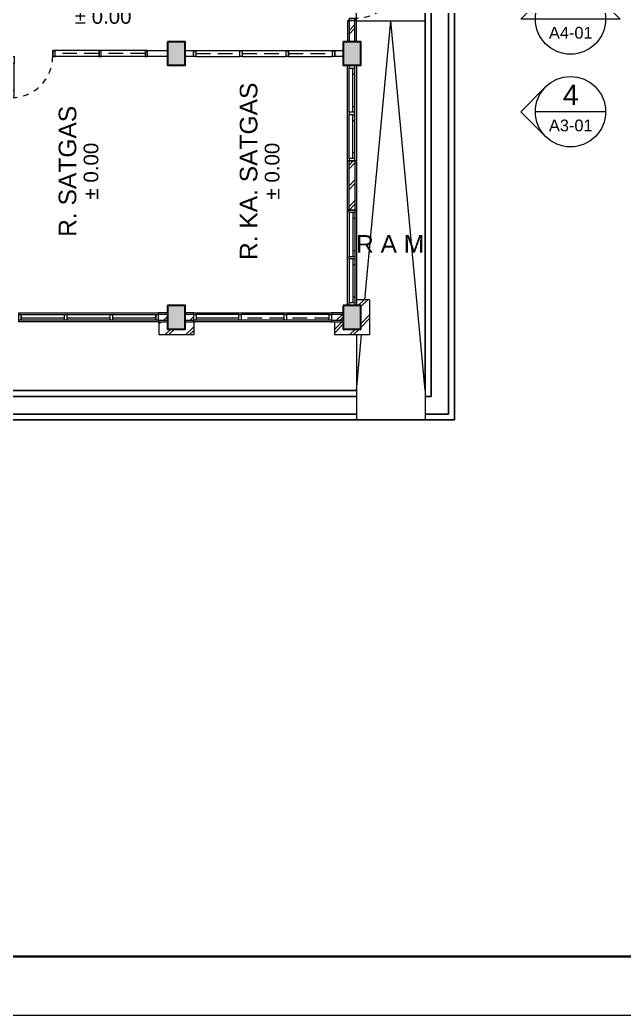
# Model space of a CAD drawing. Header units: millimetres. Extents: x -11 to 1625, y -267 to 180.
# Drawn here: x 1356.27 to 1366.59, y 118 to 134.98 of the extents above; entities that cross this region are included whole.
import ezdxf
from ezdxf.enums import TextEntityAlignment as Align

# ---------------------------------------------------------------- set-up
doc = ezdxf.new("R2010")
doc.units = ezdxf.units.MM
doc.linetypes.add('HIDDEN', pattern=[0.375, 0.25, -0.125])
for name, color, linetype, lineweight in [('ars', 11, 'Continuous', 5), ('dinding', 5, 'Continuous', 15), ('GRS KOP', 1, 'Continuous', 35), ('KOLOM', 1, 'Continuous', 30), ('kop', 7, 'Continuous', 20), ('kus', 63, 'Continuous', 15), ('lan', 7, 'Continuous', 15), ('not', 7, 'Continuous', 20), ('PARTISI', 190, 'Continuous', 9), ('sol kol', 8, 'Continuous', 0)]:
    doc.layers.add(name, color=color, linetype=linetype, lineweight=lineweight)
doc.styles.add('BARU', font='complex.shx')
doc.styles.add('S', font='SIMPLEX', dxfattribs={"width": 1.1})
doc.styles.get("Standard").update_dxf_attribs({"font": 'ARIALUNI.TTF'})

# ---------------------------------------------------------------- blocks, each defined once
blk = doc.blocks.new('kop')
at = {"layer": 'GRS KOP'}
blk.add_lwpolyline([(1, 54), (83, 54), (83, 1), (1, 1)], close=True, dxfattribs=at)
at = {"layer": 'kop', "color": 7}
blk.add_line((0, 0), (84, 0), dxfattribs=at)
at = {"layer": 'kop', "style": 'BARU', "flags": 4}
for p, height in [((73.8, 5.4), 0.35), ((80.303, 5.382), 0.25), ((73.8, 4.9), 0.35), ((80.303, 4.882), 0.25), ((73.8, 4.4), 0.35), ((80.303, 4.382), 0.25)]:
    blk.add_attdef('-', p, '', height=height, dxfattribs=at)
at = {"layer": 'kop', "flags": 4}
for tag, p in [('AR-00', (78.057, 2.648)), ('00', (81.238, 2.647))]:
    blk.add_attdef(tag, text='', height=0.35, dxfattribs=at).set_placement(p, align=Align.MIDDLE)
blk = doc.blocks.new('Ntkr')
for p, q in [((-0.424, 0.424), (-0.849, 0)), ((-0.424, -0.424), (-0.849, 0)), ((0.6, 0), (-0.6, 0))]:
    blk.add_line(p, q)
blk.add_circle((0, 0), 0.6)
at = {"color": 5, "style": 'S', "width": 0.75, "flags": 4}
blk.add_attdef('NO', text='', height=0.3, dxfattribs=at).set_placement((0.005, 0.113), align=Align.CENTER)
at = {"style": 'S', "width": 0.75, "flags": 4}
blk.add_attdef('NOLBR', text='', height=0.2, dxfattribs=at).set_placement((0.005, -0.334), align=Align.CENTER)
blk = doc.blocks.new('Npa')
for p, q in [((-0.849, 0), (0, 0.849)), ((0.849, 0), (0, 0.849)), ((0.849, 0), (-0.849, 0))]:
    blk.add_line(p, q)
blk.add_circle((0, 0), 0.6)
at = {"color": 5, "style": 'S', "width": 0.75, "flags": 4}
blk.add_attdef('NO', text='', height=0.3, dxfattribs=at).set_placement((0.005, 0.113), align=Align.CENTER)
at = {"style": 'S', "width": 0.75, "flags": 4}
blk.add_attdef('NOLBR', text='', height=0.2, dxfattribs=at).set_placement((0.005, -0.334), align=Align.CENTER)
blk = doc.blocks.new('NOTASI RUANG')
at = {"layer": 'not'}
for height, p in [(0.26, (-0.011, 0.3)), (0.175, (-0.009, -0.017))]:
    blk.add_attdef('RUANG', text='', height=height, dxfattribs=at).set_placement(p, align=Align.MIDDLE_CENTER)
blk = doc.blocks.new('K1')
at = {"layer": 'KOLOM'}
blk.add_lwpolyline([(0.2, 0.15), (-0.2, 0.15), (-0.2, -0.15), (0.2, -0.15), (0.2, 0.15)], dxfattribs=at)
blk = doc.blocks.new('P 80')
at = {"linetype": 'HIDDEN', "ltscale": 0.3}
blk.add_lwpolyline([(-0.84, 0.1, -0.414214), (-0.04, 0.9, -1.303225)], format="xyb", dxfattribs=at)
for points in [[(-0.04, 0.9), (-0.08, 0.9), (-0.08, 0.78), (-0.04, 0.78)], [(-0.04, 0.78), (-0.08, 0.78), (-0.08, 0.22), (-0.04, 0.22)], [(-0.04, 0.1), (-0.08, 0.1), (-0.08, 0.22), (-0.04, 0.22)], [(-0.835, 0.06), (-0.84, 0.06), (-0.84, 0.061), (-0.84, 0.1), (-0.88, 0.1), (-0.88, 0), (-0.84, 0), (-0.84, 0.056), (-0.835, 0.058)], [(-0.842, 0.002), (-0.878, 0.002), (-0.878, 0.098), (-0.842, 0.098)], [(-0.045, 0.06), (-0.04, 0.06), (-0.04, 0.061), (-0.04, 0.1), (0, 0.1), (0, 0), (-0.04, 0), (-0.04, 0.056), (-0.045, 0.058)], [(-0.038, 0.002), (-0.002, 0.002), (-0.002, 0.098), (-0.038, 0.098)]]:
    blk.add_lwpolyline(points, close=True)
blk = doc.blocks.new('P 70')
at = {"linetype": 'HIDDEN', "ltscale": 0.3}
blk.add_lwpolyline([(-0.74, 0.1, -0.414214), (-0.04, 0.8, -1.303225)], format="xyb", dxfattribs=at)
for points in [[(-0.04, 0.8), (-0.08, 0.8), (-0.08, 0.68), (-0.04, 0.68)], [(-0.04, 0.68), (-0.08, 0.68), (-0.08, 0.22), (-0.04, 0.22)], [(-0.04, 0.1), (-0.08, 0.1), (-0.08, 0.22), (-0.04, 0.22)], [(-0.735, 0.06), (-0.74, 0.06), (-0.74, 0.061), (-0.74, 0.1), (-0.78, 0.1), (-0.78, 0), (-0.74, 0), (-0.74, 0.056), (-0.735, 0.058)], [(-0.742, 0.002), (-0.778, 0.002), (-0.778, 0.098), (-0.742, 0.098)], [(-0.045, 0.06), (-0.04, 0.06), (-0.04, 0.061), (-0.04, 0.1), (0, 0.1), (0, 0), (-0.04, 0), (-0.04, 0.056), (-0.045, 0.058)], [(-0.038, 0.002), (-0.002, 0.002), (-0.002, 0.098), (-0.038, 0.098)]]:
    blk.add_lwpolyline(points, close=True)

msp = doc.modelspace()

# ---------------------------------------------------------------- hatches: boundary and pattern name
at = {"layer": 'ars'}
h = msp.add_hatch(dxfattribs=at)
h.set_pattern_fill('TEMBOK', color=256, scale=0.25)
h.set_pattern_definition([(45, (1348.4393, 126.65682), (-0.1767767, 0.1767767), []), (45, (1348.5018, 126.65682), (-0.1767767, 0.1767767), [])])
h.paths.add_polyline_path([(1361.8893084, 134.9668196), (1361.8893084, 134.6068196), (1361.9893084, 134.6068196), (1361.9893084, 134.9668196)])
h = msp.add_hatch(dxfattribs=at)
h.set_pattern_fill('TEMBOK', color=256, scale=0.25)
h.set_pattern_definition([(45, (1359.4393, 128.28682), (-0.176777, 0.176777), []), (45, (1359.5018, 128.28682), (-0.176777, 0.176777), [])])
h.paths.add_polyline_path([(1361.9893084, 132.5768196), (1361.9893084, 131.7368196), (1361.8893084, 131.7368196), (1361.8893084, 132.5768196)])
h = msp.add_hatch(dxfattribs=at)
h.set_pattern_fill('TEMBOK', color=256, scale=0.25)
h.set_pattern_definition([(45, (1067.21416, 61.1967), (-0.1767767, 0.1767767), []), (45, (1067.27666, 61.1967), (-0.1767767, 0.1767767), [])])
h.paths.add_polyline_path([(1362.0893084, 129.7068196), (1361.7893084, 129.7068196), (1361.7893084, 129.8318196), (1361.6393084, 129.8318196), (1361.6393084, 129.6068196), (1362.2393084, 129.6068196), (1362.2393084, 130.2068196), (1362.0143084, 130.2068196), (1362.0143084, 130.1068196), (1362.0893084, 130.1068196)])
h = msp.add_hatch(dxfattribs=at)
h.set_pattern_fill('TEMBOK', color=256, scale=0.25)
h.set_pattern_definition([(45, (1354.37137, 128.33182), (-0.176777, 0.176777), []), (45, (1354.43387, 128.33182), (-0.176777, 0.176777), [])])
h.paths.add_polyline_path([(1358.7893084, 129.9568196), (1358.6393084, 129.9568196), (1358.6393084, 129.8568196), (1358.7893084, 129.8568196)])
h = msp.add_hatch(dxfattribs=at)
h.set_pattern_fill('TEMBOK', color=256, scale=0.25)
h.set_pattern_definition([(45, (1354.82137, 128.33182), (-0.176777, 0.176777), []), (45, (1354.88387, 128.33182), (-0.176777, 0.176777), [])])
h.paths.add_polyline_path([(1359.2393084, 129.9568196), (1359.0893084, 129.9568196), (1359.0893084, 129.8568196), (1359.2393084, 129.8568196)])
h = msp.add_hatch(dxfattribs=at)
h.set_pattern_fill('TEMBOK', color=256, scale=0.25)
h.set_pattern_definition([(45, (1357.32137, 128.33182), (-0.176777, 0.176777), []), (45, (1357.38387, 128.33182), (-0.176777, 0.176777), [])])
h.paths.add_polyline_path([(1361.7893084, 129.9568196), (1361.5893084, 129.9568196), (1361.5893084, 129.8568196), (1361.7893084, 129.8568196)])
h = msp.add_hatch(dxfattribs=at)
h.set_pattern_fill('TEMBOK', color=256, scale=0.25)
h.set_pattern_definition([(45, (1084.21416, 61.1967), (-0.1767767, 0.1767767), []), (45, (1084.27666, 61.1967), (-0.1767767, 0.1767767), [])])
h.paths.add_polyline_path([(1358.7893084, 129.7068196), (1358.7893084, 129.8318196), (1358.6393084, 129.8318196), (1358.6393084, 129.6068196), (1359.2393084, 129.6068196), (1359.2393084, 129.8318196), (1359.0893084, 129.8318196), (1359.0893084, 129.7068196)])
at = {"layer": 'sol kol'}
for points in [[(1358.7893084, 134.6068196), (1358.7893084, 134.2068196), (1359.0893084, 134.2068196), (1359.0893084, 134.6068196)], [(1361.7893084, 134.6068196), (1361.7893084, 134.2068196), (1362.0893084, 134.2068196), (1362.0893084, 134.6068196)], [(1358.7893084, 130.1068196), (1358.7893084, 129.7068196), (1359.0893084, 129.7068196), (1359.0893084, 130.1068196)], [(1361.7893084, 130.1068196), (1361.7893084, 129.7068196), (1362.0893084, 129.7068196), (1362.0893084, 130.1068196)]]:
    msp.add_hatch(color=256, dxfattribs=at).paths.add_polyline_path(points)

# ---------------------------------------------------------------- linework, layer by layer
for p, q in [((1363.6893084, 142.6568196), (1363.6893084, 128.1568196)), ((1363.5893084, 142.5568196), (1363.5893084, 128.2568196)), ((1363.1893084, 142.1568196), (1363.1893084, 128.6568196)), ((1363.2893084, 142.2568196), (1363.2893084, 128.5568196)), ((1362.0143084, 128.6568196), (1353.1893084, 128.6568196)), ((1362.0143084, 128.5568196), (1353.2893084, 128.5568196)), ((1363.2893084, 128.5568196), (1363.1893084, 128.5568196)), ((1362.0143084, 128.2568196), (1353.5893084, 128.2568196)), ((1363.5893084, 128.2568196), (1363.1893084, 128.2568196)), ((1363.6893084, 128.1568196), (1353.6893084, 128.1568196))]:
    msp.add_line(p, q)
at = {"layer": 'ars'}
for points in [[(1361.8893084, 134.9668196), (1361.8893084, 134.6068196), (1361.9893084, 134.6068196), (1361.9893084, 134.9668196)], [(1361.9893084, 132.5768196), (1361.9893084, 131.7368196), (1361.8893084, 131.7368196), (1361.8893084, 132.5768196)], [(1358.7893084, 129.9568196), (1358.6293084, 129.9568196), (1358.6293084, 129.8568196), (1358.7893084, 129.8568196)], [(1359.2393084, 129.9568196), (1359.0893084, 129.9568196), (1359.0893084, 129.8568196), (1359.2393084, 129.8568196)], [(1361.7893084, 129.9568196), (1361.5893084, 129.9568196), (1361.5893084, 129.8568196), (1361.7893084, 129.8568196)]]:
    msp.add_lwpolyline(points, close=True, dxfattribs=at)
at = {"layer": 'dinding'}
for points in [[(1361.8643084, 134.9668196), (1361.8643084, 134.6068196), (1362.0143084, 134.6068196), (1362.0143084, 134.9668196)], [(1362.0143084, 132.5768196), (1362.0143084, 131.7368196), (1361.8643084, 131.7368196), (1361.8643084, 132.5768196)], [(1358.7893084, 129.9818196), (1358.6293084, 129.9818196), (1358.6293084, 129.8318196), (1358.7893084, 129.8318196)], [(1359.2393084, 129.9818196), (1359.0893084, 129.9818196), (1359.0893084, 129.8318196), (1359.2393084, 129.8318196)], [(1361.7893084, 129.9818196), (1361.5893084, 129.9818196), (1361.5893084, 129.8318196), (1361.7893084, 129.8318196)]]:
    msp.add_lwpolyline(points, close=True, dxfattribs=at)
at = {"layer": 'kus'}
for p, q in [((1357.6193084, 134.4568196), (1356.8693084, 134.4568196)), ((1357.6193084, 134.3568196), (1356.8693084, 134.3568196)), ((1358.4093084, 134.4568196), (1357.6593084, 134.4568196)), ((1358.4093084, 134.3568196), (1357.6593084, 134.3568196)), ((1359.2743084, 134.4568196), (1360.0243084, 134.4568196)), ((1359.2743084, 134.3568196), (1360.0243084, 134.3568196)), ((1360.0643084, 134.4568196), (1360.8143084, 134.4568196)), ((1360.0643084, 134.3568196), (1360.8143084, 134.3568196)), ((1360.8543084, 134.4568196), (1361.6043084, 134.4568196)), ((1360.8543084, 134.3568196), (1361.6043084, 134.3568196)), ((1361.8893084, 133.4068196), (1361.8893084, 134.1568196)), ((1361.9543084, 133.4068196), (1361.9543084, 134.1568196)), ((1361.9893084, 133.4068196), (1361.9893084, 134.1568196)), ((1361.9543084, 134.0568196), (1361.9893084, 134.0568196)), ((1361.9543084, 133.5068196), (1361.9893084, 133.5068196)), ((1361.8893084, 132.6168196), (1361.8893084, 133.3668196)), ((1361.9543084, 132.6168196), (1361.9543084, 133.3668196)), ((1361.9893084, 132.6168196), (1361.9893084, 133.3668196)), ((1361.9543084, 133.2668196), (1361.9893084, 133.2668196)), ((1361.9543084, 132.7168196), (1361.9893084, 132.7168196)), ((1361.8893084, 131.6968196), (1361.8893084, 130.9468196)), ((1361.9543084, 131.6968196), (1361.9543084, 130.9468196)), ((1361.9893084, 131.6968196), (1361.9893084, 130.9468196)), ((1361.9543084, 131.5968196), (1361.9893084, 131.5968196)), ((1361.9543084, 131.0468196), (1361.9893084, 131.0468196)), ((1361.8893084, 130.9068196), (1361.8893084, 130.1568196)), ((1361.9543084, 130.9068196), (1361.9543084, 130.1568196)), ((1361.9543084, 130.8068196), (1361.9893084, 130.8068196)), ((1361.9893084, 130.9068196), (1361.9893084, 130.1568196)), ((1361.9543084, 130.2568196), (1361.9893084, 130.2568196)), ((1360.0093084, 129.9568196), (1359.2793084, 129.9568196)), ((1360.7793084, 129.9568196), (1360.0493084, 129.9568196)), ((1361.5493084, 129.9568196), (1360.8193084, 129.9568196)), ((1357.0293084, 129.8918196), (1356.2893084, 129.8918196)), ((1357.8093084, 129.8918196), (1357.0693084, 129.8918196)), ((1358.5893084, 129.8918196), (1357.8493084, 129.8918196)), ((1360.0093084, 129.8918196), (1359.2793084, 129.8918196)), ((1360.0093084, 129.8568196), (1359.2793084, 129.8568196)), ((1360.7793084, 129.8568196), (1360.0493084, 129.8568196)), ((1361.5493084, 129.8568196), (1360.8193084, 129.8568196))]:
    msp.add_line(p, q, dxfattribs=at)
at = {"layer": 'kus', "linetype": 'HIDDEN'}
for p, q in [((1357.6193084, 134.4068196), (1356.8693084, 134.4068196)), ((1358.4093084, 134.4068196), (1357.6593084, 134.4068196)), ((1359.2743084, 134.4068196), (1360.0243084, 134.4068196)), ((1360.0643084, 134.4068196), (1360.8143084, 134.4068196)), ((1360.8543084, 134.4068196), (1361.6043084, 134.4068196)), ((1360.7793084, 129.8918196), (1360.0493084, 129.8918196)), ((1361.5493084, 129.8918196), (1360.8193084, 129.8918196))]:
    msp.add_line(p, q, dxfattribs=at)
at = {"layer": 'kus'}
for points in [[(1357.6193084, 134.3568196), (1357.6593084, 134.3568196), (1357.6593084, 134.4568196), (1357.6193084, 134.4568196)], [(1357.6213084, 134.3588196), (1357.6573084, 134.3588196), (1357.6573084, 134.4548196), (1357.6213084, 134.4548196)], [(1358.4093084, 134.3568196), (1358.4493084, 134.3568196), (1358.4493084, 134.4568196), (1358.4093084, 134.4568196)], [(1358.4113084, 134.3588196), (1358.4473084, 134.3588196), (1358.4473084, 134.4548196), (1358.4113084, 134.4548196)], [(1359.2743084, 134.3568196), (1359.2343084, 134.3568196), (1359.2343084, 134.4568196), (1359.2743084, 134.4568196)], [(1359.2723084, 134.3588196), (1359.2363084, 134.3588196), (1359.2363084, 134.4548196), (1359.2723084, 134.4548196)], [(1360.0643084, 134.3568196), (1360.0243084, 134.3568196), (1360.0243084, 134.4568196), (1360.0643084, 134.4568196)], [(1360.0623084, 134.3588196), (1360.0263084, 134.3588196), (1360.0263084, 134.4548196), (1360.0623084, 134.4548196)], [(1360.8543084, 134.3568196), (1360.8143084, 134.3568196), (1360.8143084, 134.4568196), (1360.8543084, 134.4568196)], [(1360.8523084, 134.3588196), (1360.8163084, 134.3588196), (1360.8163084, 134.4548196), (1360.8523084, 134.4548196)], [(1361.6443084, 134.3568196), (1361.6043084, 134.3568196), (1361.6043084, 134.4568196), (1361.6443084, 134.4568196)], [(1361.6423084, 134.3588196), (1361.6063084, 134.3588196), (1361.6063084, 134.4548196), (1361.6423084, 134.4548196)], [(1361.9893084, 134.1568196), (1361.9893084, 134.1968196), (1361.8893084, 134.1968196), (1361.8893084, 134.1568196)], [(1361.9893084, 133.3668196), (1361.9893084, 133.4068196), (1361.8893084, 133.4068196), (1361.8893084, 133.3668196)], [(1361.9893084, 132.5768196), (1361.9893084, 132.6168196), (1361.8893084, 132.6168196), (1361.8893084, 132.5768196)], [(1361.9893084, 131.7368196), (1361.9893084, 131.6968196), (1361.8893084, 131.6968196), (1361.8893084, 131.7368196)], [(1361.9893084, 130.9468196), (1361.9893084, 130.9068196), (1361.8893084, 130.9068196), (1361.8893084, 130.9468196)], [(1361.9893084, 130.1568196), (1361.9893084, 130.1168196), (1361.8893084, 130.1168196), (1361.8893084, 130.1568196)], [(1356.2893084, 129.8568196), (1356.2493084, 129.8568196), (1356.2493084, 129.9568196), (1356.2893084, 129.9568196)], [(1356.2893084, 129.9568196), (1358.5893084, 129.9568196), (1358.5893084, 129.8568196), (1356.2893084, 129.8568196)], [(1357.0693084, 129.8568196), (1357.0293084, 129.8568196), (1357.0293084, 129.9568196), (1357.0693084, 129.9568196)], [(1357.8493084, 129.8568196), (1357.8093084, 129.8568196), (1357.8093084, 129.9568196), (1357.8493084, 129.9568196)], [(1358.6293084, 129.8568196), (1358.5893084, 129.8568196), (1358.5893084, 129.9568196), (1358.6293084, 129.9568196)], [(1359.2793084, 129.8568196), (1359.2393084, 129.8568196), (1359.2393084, 129.9568196), (1359.2793084, 129.9568196)], [(1360.0493084, 129.8568196), (1360.0093084, 129.8568196), (1360.0093084, 129.9568196), (1360.0493084, 129.9568196)], [(1360.8193084, 129.8568196), (1360.7793084, 129.8568196), (1360.7793084, 129.9568196), (1360.8193084, 129.9568196)], [(1361.5893084, 129.8568196), (1361.5493084, 129.8568196), (1361.5493084, 129.9568196), (1361.5893084, 129.9568196)]]:
    msp.add_lwpolyline(points, close=True, dxfattribs=at)
at = {"layer": 'lan'}
for p, q in [((1362.0143084, 134.9668196), (1362.0143084, 135.8468196)), ((1362.0143084, 134.9668196), (1363.1893084, 134.9668196)), ((1362.158623, 130.2068196), (1362.6018084, 134.9668196)), ((1363.1893084, 128.6568196), (1362.6018084, 134.9668196)), ((1362.2393084, 130.2068196), (1362.0143084, 130.2068196)), ((1362.2393084, 130.2068196), (1362.2393084, 129.6068196)), ((1358.6393084, 129.8318196), (1358.6393084, 129.6068196)), ((1359.2393084, 129.8318196), (1359.2393084, 129.6068196)), ((1361.6393084, 129.8318196), (1361.6393084, 129.6068196)), ((1359.2393084, 129.6068196), (1358.6393084, 129.6068196)), ((1362.2393084, 129.6068196), (1361.6393084, 129.6068196)), ((1362.0143084, 128.6568196), (1362.1027593, 129.6068196)), ((1362.0143084, 129.6068196), (1362.0143084, 128.1568196)), ((1363.1893084, 128.6568196), (1363.1893084, 128.1568196))]:
    msp.add_line(p, q, dxfattribs=at)
for points in [[(1362.0143084, 134.2068196), (1362.0143084, 132.5768196), (1361.8643084, 132.5768196), (1361.8643084, 134.2068196)], [(1362.0143084, 131.7368196), (1362.0143084, 130.1068196), (1361.8643084, 130.1068196), (1361.8643084, 131.7368196)], [(1356.2493084, 129.9818196), (1358.6293084, 129.9818196), (1358.6293084, 129.8318196), (1356.2493084, 129.8318196)], [(1359.2393084, 129.9818196), (1361.5893084, 129.9818196), (1361.5893084, 129.8318196), (1359.2393084, 129.8318196)]]:
    msp.add_lwpolyline(points, close=True, dxfattribs=at)
at = {"layer": 'PARTISI'}
for points in [[(1358.4493084, 134.4568196), (1358.7893084, 134.4568196), (1358.7893084, 134.3568196), (1358.4493084, 134.3568196)], [(1359.0893084, 134.4568196), (1359.2343084, 134.4568196), (1359.2343084, 134.3568196), (1359.0893084, 134.3568196)], [(1361.6443084, 134.4568196), (1361.7893084, 134.4568196), (1361.7893084, 134.3568196), (1361.6443084, 134.3568196)]]:
    msp.add_lwpolyline(points, close=True, dxfattribs=at)

# ---------------------------------------------------------------- block references
ref = msp.add_blockref('NOTASI RUANG', (1357.701413, 135.0625844), dxfattribs=dict(xscale=1.264792453639075, yscale=1.264792453639075, zscale=1.264792453639075))
ref.add_attrib('RUANG', '%%P 0.00', dxfattribs={"layer": 'not', "height": 0.25}).set_placement((1357.6904489, 135.0407544), align=Align.MIDDLE_CENTER)
ref.add_attrib('RUANG', 'KORIDOR', dxfattribs={"layer": 'not', "height": 0.3}).set_placement((1357.6872814, 135.4417533), align=Align.MIDDLE_CENTER)
ref = msp.add_blockref('NOTASI RUANG', (1360.553068, 132.4119162), dxfattribs=dict(xscale=1.264792453639075, yscale=1.264792453639075, zscale=1.264792453639075, rotation=90))
ref.add_attrib('RUANG', '%%P 0.00', dxfattribs={"layer": 'not', "height": 0.25, "rotation": 90}).set_placement((1360.5748981, 132.4009521), align=Align.MIDDLE_CENTER)
ref.add_attrib('RUANG', 'R. KA. SATGAS', dxfattribs={"layer": 'not', "height": 0.3, "rotation": 90}).set_placement((1360.1738992, 132.3977846), align=Align.MIDDLE_CENTER)
ref = msp.add_blockref('NOTASI RUANG', (1357.4611615, 132.4119162), dxfattribs=dict(xscale=1.264792453639075, yscale=1.264792453639075, zscale=1.264792453639075, rotation=90))
ref.add_attrib('RUANG', '%%P 0.00', dxfattribs={"layer": 'not', "height": 0.25, "rotation": 90}).set_placement((1357.4829916, 132.4009521), align=Align.MIDDLE_CENTER)
ref.add_attrib('RUANG', 'R. SATGAS', dxfattribs={"layer": 'not', "height": 0.3, "rotation": 90}).set_placement((1357.0819927, 132.3977846), align=Align.MIDDLE_CENTER)
ref = msp.add_blockref('NOTASI RUANG', (1362.5980748, 130.9692371), dxfattribs=dict(xscale=0.6323962268195373, yscale=0.6323962268195373, zscale=0.6323962268195373))
ref.add_attrib('RUANG', 'R A M', dxfattribs={"layer": 'not', "height": 0.3}).set_placement((1362.591009, 131.1588215), align=Align.MIDDLE_CENTER)
at = {"layer": 'KOLOM', "rotation": 90}
for p in [(1358.9393084, 134.4068196), (1361.9393084, 134.4068196), (1358.9393084, 129.9068196), (1361.9393084, 129.9068196)]:
    msp.add_blockref('K1', p, dxfattribs=at)
at = {"layer": 'kop'}
msp.add_blockref('kop', (1331.2141609, 118.0000005), dxfattribs=at)
at = {"layer": 'kus', "xscale": -1, "rotation": 270.0000000130308}
msp.add_blockref('P 80', (1361.8893084, 135.8468196), dxfattribs=at)
at = {"layer": 'kus', "rotation": 180}
msp.add_blockref('P 70', (1356.0893084, 134.4568196), dxfattribs=at)
at = {"layer": 'not'}
ref = msp.add_blockref('Npa', (1365.6703133, 134.9964735), dxfattribs=at)
ref.add_attrib('NO', '1', dxfattribs={"layer": '0', "height": 0.35, "flags": 4}).set_placement((1365.6750789, 135.1093762), align=Align.CENTER)
ref.add_attrib('NOLBR', 'A4-01', dxfattribs={"layer": '0', "height": 0.2, "flags": 4}).set_placement((1365.6750789, 134.6622358), align=Align.CENTER)
ref = msp.add_blockref('Ntkr', (1365.6703133, 133.4147184), dxfattribs=at)
ref.add_attrib('NO', '4', dxfattribs={"layer": '0', "height": 0.35, "flags": 4}).set_placement((1365.6750789, 133.5276211), align=Align.CENTER)
ref.add_attrib('NOLBR', 'A3-01', dxfattribs={"layer": '0', "height": 0.2, "flags": 4}).set_placement((1365.6750789, 133.0804807), align=Align.CENTER)

doc.saveas('drawing.dxf')
